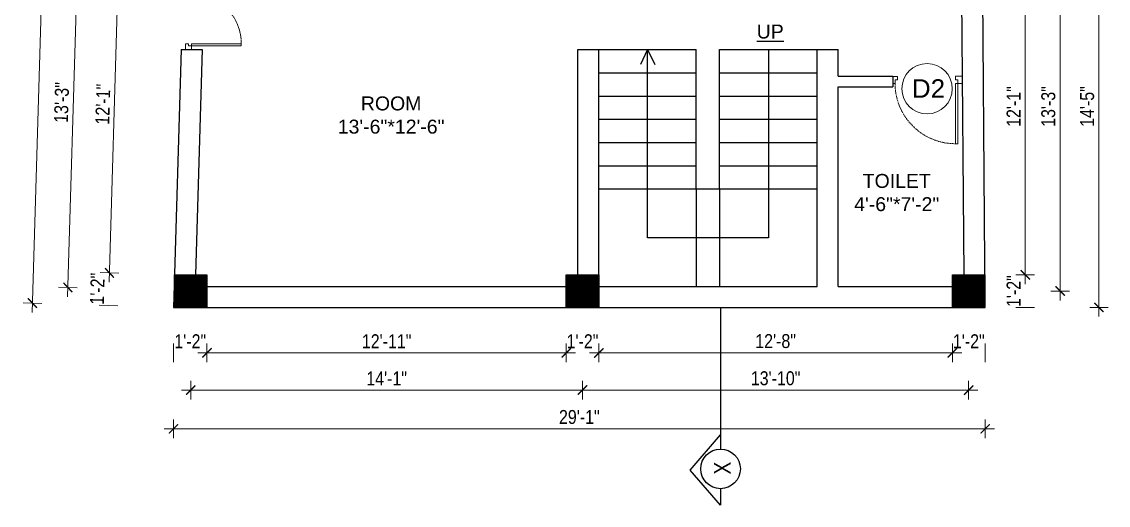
# Model space of a CAD drawing. Header units: inches. Extents: x -9985691 to 3643, y -3270716 to 4788.
# Drawn here: x -4975183.7 to -4974715.9, y -3265074.7 to -3264866.4 of the extents above; entities that cross this region are included whole.
import ezdxf

# ---------------------------------------------------------------- set-up
doc = ezdxf.new("R2010")
doc.units = ezdxf.units.IN
doc.header["$LTSCALE"] = 2
doc.header["$MEASUREMENT"] = 0
doc.header["$PDMODE"] = 34
doc.linetypes.add('HIDDEN', pattern=[0.375, 0.25, -0.125])
doc.layers.get('0').update_dxf_attribs({"linetype": 'CONTINUOUS'})
doc.layers.get('DEFPOINTS').update_dxf_attribs({"color": 141, "linetype": 'CONTINUOUS'})
doc.layers.add('A-Hatch', color=7, linetype='CONTINUOUS')
for name, color, linetype, lineweight in [('Annotate-Lite.w', 177, 'CONTINUOUS', 9), ('DIM 1-100', 4, 'CONTINUOUS', 13), ('Door-Window.w', 4, 'CONTINUOUS', 15), ('TEXT', 181, 'CONTINUOUS', 25)]:
    doc.layers.add(name, color=color, linetype=linetype, lineweight=lineweight)
doc.styles.add('ARAIL', font='ARIALN.TTF')
doc.styles.add('arial.', font='arial.ttf')
doc.styles.add('gaurav', font='arial.ttf')
doc.styles.get("Standard").update_dxf_attribs({"font": 'ARIALN.TTF'})
doc.dimstyles.new('1 by 96', dxfattribs={"dimtxt": 6, "dimasz": 4, "dimexe": 4, "dimexo": 4, "dimgap": 2, "dimtad": 1, "dimdec": 0, "dimzin": 0, "dimdsep": 46, "dimlunit": 4, "dimtxsty": 'Standard', "dimblk": 'ARCHTICK', "dimcen": 0, "dimdle": 4, "dimadec": 0, "dimazin": 0, "dimtfac": 1, "dimtdec": 0, "dimtix": 1, "dimtofl": 0, "dimtmove": 1, "dimatfit": 3, "dimldrblk": 'ARCHTICK', "dimfxl": 4, "dimfxlon": 1, "dimtolj": 1, "dimtzin": 0, "dimlwd": -1, "dimlwe": -1, "dimarcsym": 0})

# ---------------------------------------------------------------- blocks, each defined once
blk = doc.blocks.new('FDFDRE')
at = {"ltscale": 3}
for p, q in [((165701.11, -58637.82), (165701.1, -58641.5)), ((165704.78, -58637.83), (165701.11, -58637.82)), ((165704.78, -58639.66), (165703.55, -58639.66)), ((165703.55, -58639.66), (165703.55, -58641.5)), ((165704.78, -58639.66), (165704.78, -58637.83)), ((165766.98, -58637.83), (165770.65, -58637.82)), ((165766.98, -58639.66), (165766.98, -58637.83)), ((165766.98, -58639.66), (165768.2, -58639.66)), ((165768.2, -58639.66), (165768.2, -58641.5)), ((165770.65, -58637.82), (165770.65, -58641.5)), ((165701.1, -58641.5), (165703.55, -58641.5)), ((165703.55, -58641.5), (165703.53, -58672.63)), ((165703.55, -58641.5), (165704.78, -58641.5)), ((165704.78, -58641.5), (165704.76, -58672.65)), ((165766.98, -58641.5), (165767, -58672.65)), ((165768.2, -58641.5), (165766.98, -58641.5)), ((165770.65, -58641.5), (165768.2, -58641.5)), ((165768.2, -58641.5), (165768.22, -58672.63)), ((165703.53, -58672.63), (165704.76, -58672.65)), ((165768.22, -58672.63), (165767, -58672.65))]:
    blk.add_line(p, q, dxfattribs=at)
at = {"layer": 'Door-Window.w', "color": 9, "linetype": 'HIDDEN', "lineweight": 18}
for centre, start, end in [((165704.78, -58641.5), 269.96183, 3.38353), ((165766.98, -58641.5), 176.61647, 270.03817)]:
    blk.add_arc(centre, 31.16, start, end, dxfattribs=at)
blk = doc.blocks.new('3-0')
at = {"ltscale": 3}
for p, q in [((11063.05, 10097.68), (11065.97, 10099.9)), ((11063.05, 10097.68), (11064.53, 10095.73)), ((11065.99, 10096.84), (11064.53, 10095.73)), ((11065.25, 10097.81), (11066.71, 10098.92)), ((11065.99, 10096.84), (11065.25, 10097.81)), ((11065.97, 10099.9), (11066.71, 10098.92)), ((11085.5, 10074.13), (11110.32, 10092.96)), ((11086.24, 10073.15), (11111.05, 10091.97)), ((11111.05, 10091.97), (11110.32, 10092.96)), ((11084.04, 10073.02), (11082.57, 10071.91)), ((11084.04, 10073.02), (11084.78, 10072.04)), ((11084.78, 10072.04), (11086.24, 10073.15)), ((11086.24, 10073.15), (11085.5, 10074.13)), ((11087.72, 10071.2), (11086.24, 10073.15)), ((11082.57, 10071.91), (11084.79, 10068.98)), ((11084.79, 10068.98), (11087.72, 10071.2))]:
    blk.add_line(p, q, dxfattribs=at)
at = {"layer": 'Door-Window.w', "color": 9, "linetype": 'HIDDEN', "lineweight": 18}
blk.add_arc((11085.5, 10074.13), 31.16, 37.1906, 127.1465, dxfattribs=at)
blk = doc.blocks.new('_ArchTick')
at = {"color": 0, "linetype": 'ByBlock', "const_width": 0.15}
blk.add_lwpolyline([(-0.5, -0.5), (0.5, 0.5)], dxfattribs=at)
blk = doc.blocks.new('*D664')
at = {"layer": 'DEFPOINTS', "color": 0, "ltscale": 0.5, "transparency": 16777216}
for p in [(-4975113.61, -3264830.46), (-4975145.92, -3264974.62), (-4975117.92, -3264975.46)]:
    blk.add_point(p, dxfattribs=at)
at = {"layer": 'DIM 1-100', "color": 0, "ltscale": 0.5, "transparency": 16777216}
for p, q in [((-4975141.49, -3264825.63), (-4975146.04, -3264978.62)), ((-4975137.61, -3264829.74), (-4975145.61, -3264829.51)), ((-4975141.92, -3264974.74), (-4975149.92, -3264974.51))]:
    blk.add_line(p, q, dxfattribs=at)
at = {"layer": 'DIM 1-100', "color": 0, "ltscale": 0.5, "transparency": 16777216, "xscale": 4, "yscale": 4, "zscale": 4}
for p, rotation in [((-4975141.61, -3264829.62), 88.29686496299877), ((-4975145.92, -3264974.62), 268.2968649629988)]:
    blk.add_blockref('_ArchTick', p, dxfattribs=dict(at, rotation=rotation))
at = {"layer": 'DIM 1-100', "color": 0, "ltscale": 0.5, "transparency": 16777216, "insert": (-4975148.77, -3264901.98), "char_height": 6, "attachment_point": 5, "rotation": 88.2969}
blk.add_mtext('\\A1;12\'-1"', dxfattribs=at)
blk = doc.blocks.new('*D665')
at = {"layer": 'DEFPOINTS', "color": 0, "ltscale": 0.5, "transparency": 16777216}
for p in [(-4975117.92, -3264975.46), (-4975146.33, -3264988.62), (-4975118.34, -3264989.46)]:
    blk.add_point(p, dxfattribs=at)
at = {"layer": 'DIM 1-100', "color": 0, "ltscale": 0.5, "transparency": 16777216}
for p, q in [((-4975141.92, -3264974.74), (-4975149.92, -3264974.51)), ((-4975142.34, -3264988.74), (-4975150.33, -3264988.51))]:
    blk.add_line(p, q, dxfattribs=at)
at = {"layer": 'DIM 1-100', "color": 0, "ltscale": 0.5, "transparency": 16777216, "insert": (-4975151.14, -3264981.48), "char_height": 6, "attachment_point": 5, "rotation": 88.2969}
blk.add_mtext('\\A1;1\'-2"', dxfattribs=at)
blk = doc.blocks.new('*D668')
at = {"layer": 'DEFPOINTS', "color": 0, "ltscale": 0.5, "transparency": 16777216}
for p in [(-4975159.09, -3264821.88), (-4975106.19, -3264823.46), (-4975110.92, -3264982.46)]:
    blk.add_point(p, dxfattribs=at)
at = {"layer": 'DIM 1-100', "color": 0, "ltscale": 0.5, "transparency": 16777216}
for p, q in [((-4975163.93, -3264984.88), (-4975158.97, -3264817.89)), ((-4975155.09, -3264822), (-4975163.09, -3264821.77)), ((-4975159.82, -3264981), (-4975167.81, -3264980.77))]:
    blk.add_line(p, q, dxfattribs=at)
at = {"layer": 'DIM 1-100', "color": 0, "ltscale": 0.5, "transparency": 16777216, "xscale": 4, "yscale": 4, "zscale": 4}
for p, rotation in [((-4975159.09, -3264821.88), 88.29686496677859), ((-4975163.82, -3264980.88), 268.2968649667786)]:
    blk.add_blockref('_ArchTick', p, dxfattribs=dict(at, rotation=rotation))
at = {"layer": 'DIM 1-100', "color": 0, "ltscale": 0.5, "transparency": 16777216, "insert": (-4975166.51, -3264901.23), "char_height": 6, "attachment_point": 5, "rotation": 88.2969}
blk.add_mtext('\\A1;13\'-3"', dxfattribs=at)
blk = doc.blocks.new('*D670')
at = {"layer": 'DEFPOINTS', "color": 0, "ltscale": 0.5, "transparency": 16777216}
for p in [(-4975108.88, -3264671.33), (-4975179.08, -3264987.65), (-4975118.34, -3264989.46)]:
    blk.add_point(p, dxfattribs=at)
at = {"layer": 'DIM 1-100', "color": 0, "ltscale": 0.5, "transparency": 16777216}
for p, q in [((-4975169.5, -3264665.53), (-4975179.2, -3264991.65)), ((-4975165.63, -3264669.64), (-4975173.62, -3264669.4)), ((-4975175.08, -3264987.77), (-4975183.08, -3264987.53))]:
    blk.add_line(p, q, dxfattribs=at)
at = {"layer": 'DIM 1-100', "color": 0, "ltscale": 0.5, "transparency": 16777216, "xscale": 4, "yscale": 4, "zscale": 4}
for p, rotation in [((-4975169.62, -3264669.52), 88.29686496680357), ((-4975179.08, -3264987.65), 268.2968649668036)]:
    blk.add_blockref('_ArchTick', p, dxfattribs=dict(at, rotation=rotation))
at = {"layer": 'DIM 1-100', "color": 0, "ltscale": 0.5, "transparency": 16777216, "insert": (-4975179.41, -3264828.44), "char_height": 6, "attachment_point": 5, "rotation": 88.2969}
blk.add_mtext('\\A1;26\'-6"', dxfattribs=at)
blk = doc.blocks.new('*D671')
at = {"layer": 'DEFPOINTS', "color": 0, "ltscale": 0.5, "transparency": 16777216}
for p in [(-4975118.34, -3264989.46), (-4975103.92, -3264989.46), (-4975103.92, -3265009.08)]:
    blk.add_point(p, dxfattribs=at)
at = {"layer": 'DIM 1-100', "color": 0, "ltscale": 0.5, "transparency": 16777216}
for p, q in [((-4975118.34, -3265005.08), (-4975118.34, -3265013.08)), ((-4975103.92, -3265005.08), (-4975103.92, -3265013.08))]:
    blk.add_line(p, q, dxfattribs=at)
at = {"layer": 'DIM 1-100', "color": 0, "ltscale": 0.5, "transparency": 16777216, "insert": (-4975111.13, -3265004.07), "char_height": 6, "attachment_point": 5}
blk.add_mtext('\\A1;1\'-2"', dxfattribs=at)
blk = doc.blocks.new('*D672')
at = {"layer": 'DEFPOINTS', "color": 0, "ltscale": 0.5, "transparency": 16777216}
for p in [(-4975103.92, -3264989.46), (-4974949.24, -3264989.46), (-4974949.24, -3265009.08)]:
    blk.add_point(p, dxfattribs=at)
at = {"layer": 'DIM 1-100', "color": 0, "ltscale": 0.5, "transparency": 16777216}
for p, q in [((-4975103.92, -3265005.08), (-4975103.92, -3265013.08)), ((-4974949.24, -3265005.08), (-4974949.24, -3265013.08)), ((-4975107.92, -3265009.08), (-4974945.24, -3265009.08))]:
    blk.add_line(p, q, dxfattribs=at)
at = {"layer": 'DIM 1-100', "color": 0, "ltscale": 0.5, "transparency": 16777216, "xscale": 4, "yscale": 4, "zscale": 4, "rotation": 180}
blk.add_blockref('_ArchTick', (-4975103.92, -3265009.08), dxfattribs=at)
at = {"layer": 'DIM 1-100', "color": 0, "ltscale": 0.5, "transparency": 16777216, "xscale": 4, "yscale": 4, "zscale": 4}
blk.add_blockref('_ArchTick', (-4974949.24, -3265009.08), dxfattribs=at)
at = {"layer": 'DIM 1-100', "color": 0, "ltscale": 0.5, "transparency": 16777216, "insert": (-4975026.58, -3265004.07), "char_height": 6, "attachment_point": 5}
blk.add_mtext('\\A1;12\'-11"', dxfattribs=at)
blk = doc.blocks.new('*D673')
at = {"layer": 'DEFPOINTS', "color": 0, "ltscale": 0.5, "transparency": 16777216}
for p in [(-4974949.24, -3264989.46), (-4974935.24, -3264989.46), (-4974935.24, -3265009.08)]:
    blk.add_point(p, dxfattribs=at)
at = {"layer": 'DIM 1-100', "color": 0, "ltscale": 0.5, "transparency": 16777216}
for p, q in [((-4974949.24, -3265005.08), (-4974949.24, -3265013.08)), ((-4974935.24, -3265005.08), (-4974935.24, -3265013.08))]:
    blk.add_line(p, q, dxfattribs=at)
at = {"layer": 'DIM 1-100', "color": 0, "ltscale": 0.5, "transparency": 16777216, "insert": (-4974942.24, -3265004.07), "char_height": 6, "attachment_point": 5}
blk.add_mtext('\\A1;1\'-2"', dxfattribs=at)
blk = doc.blocks.new('*D674')
at = {"layer": 'DEFPOINTS', "color": 0, "ltscale": 0.5, "transparency": 16777216}
for p in [(-4974935.24, -3264989.46), (-4974782.99, -3264989.46), (-4974782.99, -3265009.08)]:
    blk.add_point(p, dxfattribs=at)
at = {"layer": 'DIM 1-100', "color": 0, "ltscale": 0.5, "transparency": 16777216}
for p, q in [((-4974935.24, -3265005.08), (-4974935.24, -3265013.08)), ((-4974782.99, -3265005.08), (-4974782.99, -3265013.08)), ((-4974939.24, -3265009.08), (-4974778.99, -3265009.08))]:
    blk.add_line(p, q, dxfattribs=at)
at = {"layer": 'DIM 1-100', "color": 0, "ltscale": 0.5, "transparency": 16777216, "xscale": 4, "yscale": 4, "zscale": 4, "rotation": 180}
blk.add_blockref('_ArchTick', (-4974935.24, -3265009.08), dxfattribs=at)
at = {"layer": 'DIM 1-100', "color": 0, "ltscale": 0.5, "transparency": 16777216, "xscale": 4, "yscale": 4, "zscale": 4}
blk.add_blockref('_ArchTick', (-4974782.99, -3265009.08), dxfattribs=at)
at = {"layer": 'DIM 1-100', "color": 0, "ltscale": 0.5, "transparency": 16777216, "insert": (-4974859.11, -3265004.02), "char_height": 6, "attachment_point": 5}
blk.add_mtext('\\A1;12\'-8"', dxfattribs=at)
blk = doc.blocks.new('*D675')
at = {"layer": 'DEFPOINTS', "color": 0, "ltscale": 0.5, "transparency": 16777216}
for p in [(-4974782.99, -3264989.46), (-4974768.88, -3264989.46), (-4974768.88, -3265009.08)]:
    blk.add_point(p, dxfattribs=at)
at = {"layer": 'DIM 1-100', "color": 0, "ltscale": 0.5, "transparency": 16777216}
for p, q in [((-4974782.99, -3265005.08), (-4974782.99, -3265013.08)), ((-4974768.88, -3265005.08), (-4974768.88, -3265013.08))]:
    blk.add_line(p, q, dxfattribs=at)
at = {"layer": 'DIM 1-100', "color": 0, "ltscale": 0.5, "transparency": 16777216, "insert": (-4974775.93, -3265004.07), "char_height": 6, "attachment_point": 5}
blk.add_mtext('\\A1;1\'-2"', dxfattribs=at)
blk = doc.blocks.new('*D676')
at = {"layer": 'DEFPOINTS', "color": 0, "ltscale": 0.5, "transparency": 16777216}
for p in [(-4975110.92, -3264982.46), (-4974942.24, -3264982.46), (-4974942.24, -3265025.1)]:
    blk.add_point(p, dxfattribs=at)
at = {"layer": 'DIM 1-100', "color": 0, "ltscale": 0.5, "transparency": 16777216}
for p, q in [((-4975110.92, -3265021.1), (-4975110.92, -3265029.1)), ((-4974942.24, -3265021.1), (-4974942.24, -3265029.1)), ((-4975114.92, -3265025.1), (-4974938.24, -3265025.1))]:
    blk.add_line(p, q, dxfattribs=at)
at = {"layer": 'DIM 1-100', "color": 0, "ltscale": 0.5, "transparency": 16777216, "xscale": 4, "yscale": 4, "zscale": 4, "rotation": 180}
blk.add_blockref('_ArchTick', (-4975110.92, -3265025.1), dxfattribs=at)
at = {"layer": 'DIM 1-100', "color": 0, "ltscale": 0.5, "transparency": 16777216, "xscale": 4, "yscale": 4, "zscale": 4}
blk.add_blockref('_ArchTick', (-4974942.24, -3265025.1), dxfattribs=at)
at = {"layer": 'DIM 1-100', "color": 0, "ltscale": 0.5, "transparency": 16777216, "insert": (-4975026.58, -3265020.08), "char_height": 6, "attachment_point": 5}
blk.add_mtext('\\A1;14\'-1"', dxfattribs=at)
blk = doc.blocks.new('*D677')
at = {"layer": 'DEFPOINTS', "color": 0, "ltscale": 0.5, "transparency": 16777216}
for p in [(-4974942.24, -3264982.46), (-4974775.99, -3264982.46), (-4974775.99, -3265025.1)]:
    blk.add_point(p, dxfattribs=at)
at = {"layer": 'DIM 1-100', "color": 0, "ltscale": 0.5, "transparency": 16777216}
for p, q in [((-4974942.24, -3265021.1), (-4974942.24, -3265029.1)), ((-4974775.99, -3265021.1), (-4974775.99, -3265029.1)), ((-4974946.24, -3265025.1), (-4974771.99, -3265025.1))]:
    blk.add_line(p, q, dxfattribs=at)
at = {"layer": 'DIM 1-100', "color": 0, "ltscale": 0.5, "transparency": 16777216, "xscale": 4, "yscale": 4, "zscale": 4, "rotation": 180}
blk.add_blockref('_ArchTick', (-4974942.24, -3265025.1), dxfattribs=at)
at = {"layer": 'DIM 1-100', "color": 0, "ltscale": 0.5, "transparency": 16777216, "xscale": 4, "yscale": 4, "zscale": 4}
blk.add_blockref('_ArchTick', (-4974775.99, -3265025.1), dxfattribs=at)
at = {"layer": 'DIM 1-100', "color": 0, "ltscale": 0.5, "transparency": 16777216, "insert": (-4974859.11, -3265020.03), "char_height": 6, "attachment_point": 5}
blk.add_mtext('\\A1;13\'-10"', dxfattribs=at)
blk = doc.blocks.new('*D678')
at = {"layer": 'DEFPOINTS', "color": 0, "ltscale": 0.5, "transparency": 16777216}
for p in [(-4975118.34, -3264989.46), (-4974768.88, -3264989.46), (-4974768.88, -3265041.78)]:
    blk.add_point(p, dxfattribs=at)
at = {"layer": 'DIM 1-100', "color": 0, "ltscale": 0.5, "transparency": 16777216}
for p, q in [((-4975118.34, -3265037.78), (-4975118.34, -3265045.78)), ((-4974768.88, -3265037.78), (-4974768.88, -3265045.78)), ((-4975122.34, -3265041.78), (-4974764.88, -3265041.78))]:
    blk.add_line(p, q, dxfattribs=at)
at = {"layer": 'DIM 1-100', "color": 0, "ltscale": 0.5, "transparency": 16777216, "xscale": 4, "yscale": 4, "zscale": 4, "rotation": 180}
blk.add_blockref('_ArchTick', (-4975118.34, -3265041.78), dxfattribs=at)
at = {"layer": 'DIM 1-100', "color": 0, "ltscale": 0.5, "transparency": 16777216, "xscale": 4, "yscale": 4, "zscale": 4}
blk.add_blockref('_ArchTick', (-4974768.88, -3265041.78), dxfattribs=at)
at = {"layer": 'DIM 1-100', "color": 0, "ltscale": 0.5, "transparency": 16777216, "insert": (-4974943.61, -3265036.72), "char_height": 6, "attachment_point": 5}
blk.add_mtext('\\A1;29\'-1"', dxfattribs=at)
blk = doc.blocks.new('*D680')
at = {"layer": 'DEFPOINTS', "color": 0, "ltscale": 0.5, "transparency": 16777216}
for p in [(-4974768.99, -3264975.46), (-4974768.88, -3264989.46), (-4974751.64, -3264989.46)]:
    blk.add_point(p, dxfattribs=at)
at = {"layer": 'DIM 1-100', "color": 0, "ltscale": 0.5, "transparency": 16777216}
for p, q in [((-4974755.64, -3264975.46), (-4974747.64, -3264975.46)), ((-4974755.64, -3264989.46), (-4974747.64, -3264989.46))]:
    blk.add_line(p, q, dxfattribs=at)
at = {"layer": 'DIM 1-100', "color": 0, "ltscale": 0.5, "transparency": 16777216, "insert": (-4974756.65, -3264982.46), "char_height": 6, "attachment_point": 5, "rotation": 90}
blk.add_mtext('\\A1;1\'-2"', dxfattribs=at)
blk = doc.blocks.new('*D681')
at = {"layer": 'DEFPOINTS', "color": 0, "ltscale": 0.5, "transparency": 16777216}
for p in [(-4974770.21, -3264830.46), (-4974751.64, -3264830.46), (-4974768.99, -3264975.46)]:
    blk.add_point(p, dxfattribs=at)
at = {"layer": 'DIM 1-100', "color": 0, "ltscale": 0.5, "transparency": 16777216}
for p, q in [((-4974751.64, -3264979.46), (-4974751.64, -3264826.46)), ((-4974755.64, -3264830.46), (-4974747.64, -3264830.46)), ((-4974755.64, -3264975.46), (-4974747.64, -3264975.46))]:
    blk.add_line(p, q, dxfattribs=at)
at = {"layer": 'DIM 1-100', "color": 0, "ltscale": 0.5, "transparency": 16777216, "xscale": 4, "yscale": 4, "zscale": 4}
for p, rotation in [((-4974751.64, -3264830.46), 90), ((-4974751.64, -3264975.46), 270)]:
    blk.add_blockref('_ArchTick', p, dxfattribs=dict(at, rotation=rotation))
at = {"layer": 'DIM 1-100', "color": 0, "ltscale": 0.5, "transparency": 16777216, "insert": (-4974756.65, -3264902.96), "char_height": 6, "attachment_point": 5, "rotation": 90}
blk.add_mtext('\\A1;12\'-1"', dxfattribs=at)
blk = doc.blocks.new('*D685')
at = {"layer": 'DEFPOINTS', "color": 0, "ltscale": 0.5, "transparency": 16777216}
for p in [(-4974777.21, -3264823.46), (-4974736.61, -3264823.46), (-4974775.99, -3264982.46)]:
    blk.add_point(p, dxfattribs=at)
at = {"layer": 'DIM 1-100', "color": 0, "ltscale": 0.5, "transparency": 16777216}
for p, q in [((-4974736.61, -3264986.46), (-4974736.61, -3264819.46)), ((-4974740.61, -3264823.46), (-4974732.61, -3264823.46)), ((-4974740.61, -3264982.46), (-4974732.61, -3264982.46))]:
    blk.add_line(p, q, dxfattribs=at)
at = {"layer": 'DIM 1-100', "color": 0, "ltscale": 0.5, "transparency": 16777216, "xscale": 4, "yscale": 4, "zscale": 4}
for p, rotation in [((-4974736.61, -3264823.46), 90), ((-4974736.61, -3264982.46), 270)]:
    blk.add_blockref('_ArchTick', p, dxfattribs=dict(at, rotation=rotation))
at = {"layer": 'DIM 1-100', "color": 0, "ltscale": 0.5, "transparency": 16777216, "insert": (-4974741.67, -3264902.96), "char_height": 6, "attachment_point": 5, "rotation": 90}
blk.add_mtext('\\A1;13\'-3"', dxfattribs=at)
blk = doc.blocks.new('*D687')
at = {"layer": 'DEFPOINTS', "color": 0, "ltscale": 0.5, "transparency": 16777216}
for p in [(-4974770.21, -3264816.46), (-4974719.88, -3264816.46), (-4974768.88, -3264989.46)]:
    blk.add_point(p, dxfattribs=at)
at = {"layer": 'DIM 1-100', "color": 0, "ltscale": 0.5, "transparency": 16777216}
for p, q in [((-4974719.88, -3264993.46), (-4974719.88, -3264812.46)), ((-4974723.88, -3264816.46), (-4974715.88, -3264816.46)), ((-4974723.88, -3264989.46), (-4974715.88, -3264989.46))]:
    blk.add_line(p, q, dxfattribs=at)
at = {"layer": 'DIM 1-100', "color": 0, "ltscale": 0.5, "transparency": 16777216, "xscale": 4, "yscale": 4, "zscale": 4}
for p, rotation in [((-4974719.88, -3264816.46), 90), ((-4974719.88, -3264989.46), 270)]:
    blk.add_blockref('_ArchTick', p, dxfattribs=dict(at, rotation=rotation))
at = {"layer": 'DIM 1-100', "color": 0, "ltscale": 0.5, "transparency": 16777216, "insert": (-4974724.95, -3264902.96), "char_height": 6, "attachment_point": 5, "rotation": 90}
blk.add_mtext('\\A1;14\'-5"', dxfattribs=at)

msp = doc.modelspace()

# ---------------------------------------------------------------- hatches: boundary and pattern name
at = {"layer": 'A-Hatch', "ltscale": 0.5}
h = msp.add_hatch(dxfattribs=at)
h.set_pattern_fill('ANSI31', color=256)
h.set_pattern_definition([(45, (-9.04293, -304.12696), (-0.0883883476483, 0.0883883476483), [])])
h.paths.add_polyline_path([(-4975103.92, -3264975.46), (-4975117.92, -3264975.46), (-4975117.92, -3264989.46), (-4975103.92, -3264989.46)])
h = msp.add_hatch(dxfattribs=at)
h.set_pattern_fill('ANSI31', color=256)
h.set_pattern_definition([(45, (159.64017, -304.12696), (-0.0883883476483, 0.0883883476483), [])])
h.paths.add_polyline_path([(-4974935.24, -3264975.46), (-4974949.24, -3264975.46), (-4974949.24, -3264989.46), (-4974935.24, -3264989.46)])
h = msp.add_hatch(dxfattribs=at)
h.set_pattern_fill('ANSI31', color=256)
h.set_pattern_definition([(45, (325.88993, -304.12696), (-0.0883883476483, 0.0883883476483), [])])
h.paths.add_polyline_path([(-4974768.99, -3264975.46), (-4974782.99, -3264975.46), (-4974782.99, -3264989.46), (-4974768.99, -3264989.46)])

# ---------------------------------------------------------------- linework, layer by layer
at = {"ltscale": 0.5}
for p, q in [((-4974777.99, -3264975.46), (-4974779.1, -3264830.46)), ((-4975115.04, -3264878.46), (-4975106.03, -3264878.46)), ((-4975106.03, -3264878.46), (-4975108.92, -3264975.46)), ((-4974944.24, -3264975.46), (-4974944.24, -3264878.46)), ((-4974944.24, -3264878.46), (-4974935.24, -3264878.46)), ((-4974935.24, -3264975.46), (-4974935.24, -3264878.46)), ((-4974935.24, -3264878.46), (-4974893.24, -3264878.46)), ((-4974914.24, -3264878.46), (-4974917.32, -3264884.81)), ((-4974914.24, -3264959.46), (-4974914.24, -3264878.46)), ((-4974914.24, -3264878.46), (-4974911.15, -3264884.81)), ((-4974893.24, -3264938.46), (-4974893.24, -3264878.46)), ((-4974883.24, -3264878.46), (-4974841.24, -3264878.46)), ((-4974883.24, -3264938.46), (-4974883.24, -3264878.46)), ((-4974862.24, -3264878.46), (-4974862.24, -3264959.46)), ((-4974841.24, -3264980.46), (-4974841.24, -3264878.46)), ((-4974841.24, -3264878.46), (-4974832.24, -3264878.46)), ((-4974832.24, -3264889.96), (-4974832.24, -3264878.46)), ((-4974935.24, -3264888.46), (-4974893.24, -3264888.46)), ((-4974883.24, -3264888.46), (-4974841.24, -3264888.46)), ((-4974832.24, -3264889.96), (-4974808.65, -3264889.96)), ((-4974808.65, -3264889.96), (-4974808.65, -3264894.46)), ((-4974832.24, -3264980.46), (-4974832.24, -3264894.46)), ((-4974832.24, -3264894.46), (-4974808.65, -3264894.46)), ((-4974935.24, -3264898.46), (-4974893.24, -3264898.46)), ((-4974883.24, -3264898.46), (-4974841.24, -3264898.46)), ((-4974935.24, -3264908.46), (-4974893.24, -3264908.46)), ((-4974883.24, -3264908.46), (-4974841.24, -3264908.46)), ((-4974935.24, -3264918.46), (-4974893.24, -3264918.46)), ((-4974883.24, -3264918.46), (-4974841.24, -3264918.46)), ((-4974935.24, -3264928.46), (-4974893.24, -3264928.46)), ((-4974883.24, -3264928.46), (-4974841.24, -3264928.46)), ((-4974935.24, -3264938.46), (-4974893.24, -3264938.46)), ((-4974893.24, -3264938.46), (-4974883.24, -3264938.46)), ((-4974893.24, -3264938.46), (-4974893.24, -3264980.46)), ((-4974883.24, -3264938.46), (-4974841.24, -3264938.46)), ((-4974883.24, -3264938.46), (-4974883.24, -3264980.46)), ((-4974862.24, -3264959.46), (-4974914.24, -3264959.46)), ((-4975103.92, -3264980.46), (-4974949.24, -3264980.46)), ((-4974935.24, -3264980.46), (-4974841.24, -3264980.46)), ((-4974832.24, -3264980.46), (-4974782.99, -3264980.46))]:
    msp.add_line(p, q, dxfattribs=at)
msp.add_lwpolyline([(-4975115.04, -3264878.46), (-4975118.34, -3264989.46), (-4974768.88, -3264989.46), (-4974770.21, -3264816.46)], dxfattribs=at)
for points in [[(-4975117.92, -3264975.46), (-4975103.92, -3264975.46), (-4975103.92, -3264989.46), (-4975117.92, -3264989.46)], [(-4974949.24, -3264975.46), (-4974935.24, -3264975.46), (-4974935.24, -3264989.46), (-4974949.24, -3264989.46)], [(-4974782.99, -3264975.46), (-4974768.99, -3264975.46), (-4974768.99, -3264989.46), (-4974782.99, -3264989.46)]]:
    msp.add_lwpolyline(points, close=True, dxfattribs=at)
at = {"layer": 'Annotate-Lite.w', "ltscale": 0.005}
msp.add_circle((-4974793.89, -3264895.31), 10.86, dxfattribs=at)
at = {"layer": 'TEXT'}
for points in [[(-4974882.8, -3264989.46), (-4974882.8, -3265050.5)], [(-4974882.8, -3265067.57), (-4974882.8, -3265074.71), (-4974895.88, -3265059.57), (-4974882.8, -3265044.42)]]:
    msp.add_lwpolyline(points, dxfattribs=at)
msp.add_circle((-4974882.8, -3265059.03), 8.53, dxfattribs=at)

# ---------------------------------------------------------------- block references
at = {"layer": 'Door-Window.w', "ltscale": 0.005, "xscale": 0.6902152811431093, "yscale": 0.6902152811431093, "zscale": 0.690215281206522, "rotation": 89.99999999970399}
msp.add_blockref('FDFDRE', (-5015585.91, -3379247.89), dxfattribs=at)
at = {"layer": 'Door-Window.w', "linetype": 'ByBlock', "xscale": -0.8331589850253456, "yscale": 0.8331589851164872, "zscale": 0.8331589849470642, "rotation": 127.1524242869493}
msp.add_blockref('3-0', (-4973669.9, -3252462.59), dxfattribs=at)

# ---------------------------------------------------------------- texts
at = {"layer": 'Annotate-Lite.w', "ltscale": 0.005, "insert": (-4974800.43, -3264899.19), "char_height": 8, "attachment_point": 7, "rotation": 359.8855, "style": 'gaurav'}
msp.add_mtext_dynamic_manual_height_columns('D2', width=8, gutter_width=100, heights=[0], dxfattribs=at)
at = {"layer": 'TEXT', "lineweight": -2, "insert": (-4974861.42, -3264870.72), "char_height": 6, "width": 26.6739, "attachment_point": 5, "style": 'arial.'}
msp.add_mtext('{\\LUP}', dxfattribs=at)
at = {"layer": 'TEXT', "lineweight": -2, "char_height": 6, "attachment_point": 5, "style": 'arial.'}
for s, insert in [('ROOM\\P13\'-6"*12\'-6"', (-4975024.64, -3264906.67)), ('TOILET\\P4\'-6"*7\'-2"', (-4974806.95, -3264940.05))]:
    msp.add_mtext_dynamic_manual_height_columns(s, width=45.7314, gutter_width=30, heights=[0], dxfattribs=dict(at, insert=insert))
at = {"layer": 'TEXT', "insert": (-4974885.63, -3265055.95), "char_height": 7.2, "attachment_point": 3, "rotation": 90, "style": 'ARAIL'}
msp.add_mtext_dynamic_manual_height_columns('X', width=125.4648, gutter_width=90, heights=[0], dxfattribs=at)

# ---------------------------------------------------------------- dimensions: what is measured, and where the dimension line sits
at = {"layer": 'DIM 1-100', "ltscale": 0.5}
for p1, p2, distance, picture, middle in [((-4975108.88, -3264671.33), (-4975118.34, -3264989.46), -60.77, '*D670', (-4975179.41, -3264828.44)), ((-4975110.92, -3264982.46), (-4975106.19, -3264823.46), 52.92, '*D668', (-4975166.51, -3264901.23))]:
    dim = msp.add_aligned_dim(p1=p1, p2=p2, distance=distance, dimstyle='1 by 96', dxfattribs=at)
    dim.commit()
    dim.dimension.update_dxf_attribs({"geometry": picture, "text_midpoint": middle})
for base, p1, p2, angle, picture, middle in [((-4974719.88, -3264816.46), (-4974768.88, -3264989.46), (-4974770.21, -3264816.46), 90, '*D687', (-4974724.95, -3264902.96)), ((-4974736.61, -3264823.46), (-4974775.99, -3264982.46), (-4974777.21, -3264823.46), 90, '*D685', (-4974741.67, -3264902.96)), ((-4975145.92, -3264974.62), (-4975113.61, -3264830.46), (-4975117.92, -3264975.46), 268.2969, '*D664', (-4975148.77, -3264901.98)), ((-4974751.64, -3264830.46), (-4974768.99, -3264975.46), (-4974770.21, -3264830.46), 90, '*D681', (-4974756.65, -3264902.96)), ((-4975146.33, -3264988.62), (-4975117.92, -3264975.46), (-4975118.34, -3264989.46), 268.2969, '*D665', (-4975151.14, -3264981.48)), ((-4974751.64, -3264989.46), (-4974768.99, -3264975.46), (-4974768.88, -3264989.46), 90, '*D680', (-4974756.65, -3264982.46))]:
    dim = msp.add_linear_dim(base=base, p1=p1, p2=p2, angle=angle, dimstyle='1 by 96', dxfattribs=at)
    dim.commit()
    dim.dimension.update_dxf_attribs({"geometry": picture, "text_midpoint": middle})
for base, p1, p2, picture, middle in [((-4974942.24, -3265025.1), (-4975110.92, -3264982.46), (-4974942.24, -3264982.46), '*D676', (-4975026.58, -3265020.08)), ((-4974775.99, -3265025.1), (-4974942.24, -3264982.46), (-4974775.99, -3264982.46), '*D677', (-4974859.11, -3265020.03)), ((-4974768.88, -3265041.78), (-4975118.34, -3264989.46), (-4974768.88, -3264989.46), '*D678', (-4974943.61, -3265036.72)), ((-4975103.92, -3265009.08), (-4975118.34, -3264989.46), (-4975103.92, -3264989.46), '*D671', (-4975111.13, -3265004.07)), ((-4974949.24, -3265009.08), (-4975103.92, -3264989.46), (-4974949.24, -3264989.46), '*D672', (-4975026.58, -3265004.07)), ((-4974935.24, -3265009.08), (-4974949.24, -3264989.46), (-4974935.24, -3264989.46), '*D673', (-4974942.24, -3265004.07)), ((-4974782.99, -3265009.08), (-4974935.24, -3264989.46), (-4974782.99, -3264989.46), '*D674', (-4974859.11, -3265004.02)), ((-4974768.88, -3265009.08), (-4974782.99, -3264989.46), (-4974768.88, -3264989.46), '*D675', (-4974775.93, -3265004.07))]:
    dim = msp.add_linear_dim(base=base, p1=p1, p2=p2, dimstyle='1 by 96', dxfattribs=at)
    dim.commit()
    dim.dimension.update_dxf_attribs({"geometry": picture, "text_midpoint": middle})

doc.saveas('drawing.dxf')
